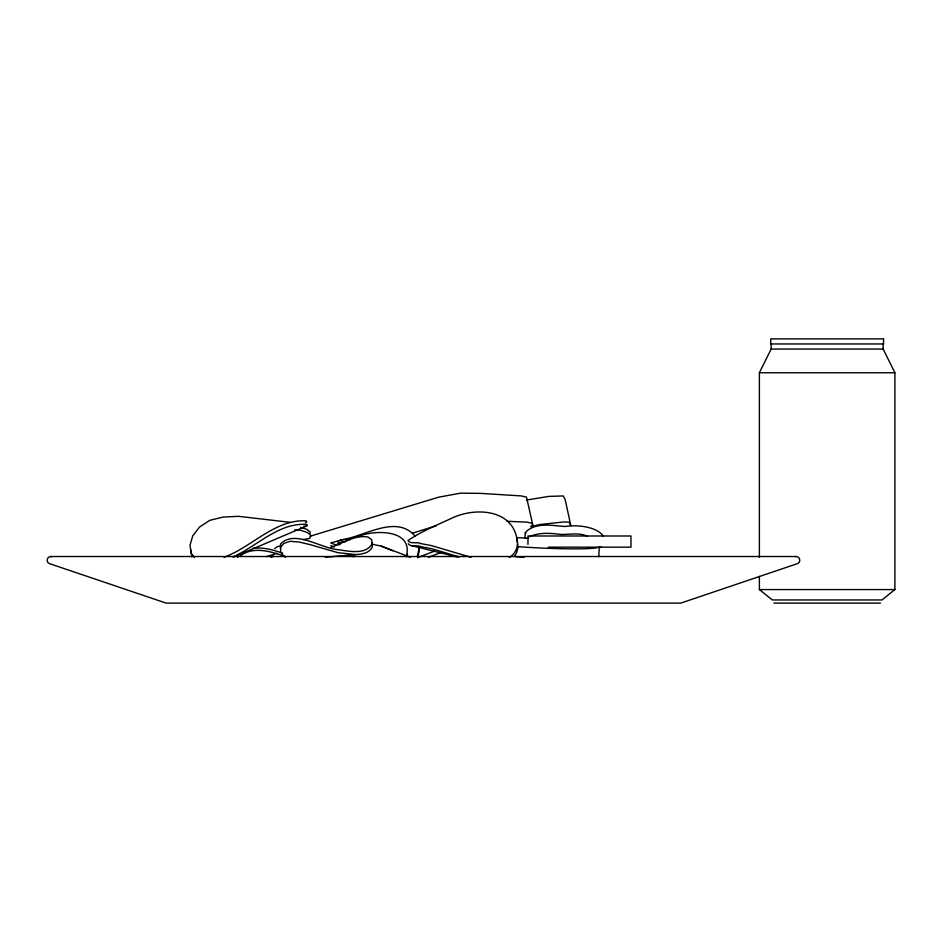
<?xml version="1.0" encoding="UTF-8"?>
<svg xmlns="http://www.w3.org/2000/svg" width="942" height="942" viewBox="0 0 942 942"><rect width="100%" height="100%" fill="white"/><g stroke="black" fill="none" stroke-linecap="round" stroke-linejoin="round"><path stroke-width="1.41" d="M280.433 548.633L280.575 543.993C294.646 529.239 320.928 548.385 337.895 549.645C348.858 551.094 365.343 555.297 372.231 543.734L371.725 539.801L368.157 537.081C354.922 534.561 343.182 543.275 331.113 547.267M598.759 556.651L599.312 546.525M310.13 533.419L310.236 532.159L306.727 529.286L300.663 527.343M524.894 538.047L525.365 532.583L527.791 530.216C538.365 522.363 553.237 525.754 565.235 526.496C576.622 524.6 596.745 526.39 603.386 536.245M273.251 556.569L273.427 554.862M419.037 548.727L417.318 556.333M417.73 557.77L419.131 551.4L418.66 548.633M406.449 555.957C413.42 528.368 372.161 529.498 355.982 537.387M406.544 556.793L407.521 554.132M237.596 557.346L238.35 555.544M759.393 557.346L759.393 372.761L771.145 349.046L771.145 343.96M514.403 556.381C516.887 553.025 518.512 548.244 517.594 544.064M509.222 557.593C515.356 553.967 518.948 546.431 517.076 539.495M240.151 556.015C252.998 545.818 271.072 551.565 284.99 556.392M274.652 548.715L277.054 546.678L280.857 546.019M883.149 343.96L883.149 349.046L894.9 372.761L894.9 589.574L881.995 599.948L772.299 599.948L759.393 589.574L759.393 576.386M529.663 536.669C538.895 532.265 550.458 533.078 560.525 534.408C569.227 534.715 578.729 532.277 587.537 536.281M310.036 536.257L438.513 497.211L460.556 493.149L480.526 493.373L521.362 495.928L526.531 497.164L532.701 524.753L530.711 526.602L540.637 524.411L563.964 521.95L568.956 522.162L570.852 525.695L565.141 499.484L563.245 495.951L548.703 496.41L526.413 500.072M305.443 522.645L306.703 521.927L306.103 520.832C274.84 519.254 251.985 547.043 224.031 557.24M234.358 556.734L306.115 526.201L307.375 525.483L306.774 524.4C278.726 522.504 257.166 546.101 232.992 556.993M600.113 547.643L601.208 547.067M527.073 538.424L528.015 537.941M271.049 557.37L273.404 556.251M434.674 551.105L418.448 557.252M428.398 557.311L440.986 552.471M266.433 556.64L276.866 553.343M343.7 539.519L330.724 542.933L335.729 544.841M436.205 525.824L412.514 533.16M252.821 548.35C262.959 547.043 273.215 549.81 282.671 553.248M344.866 539.165C366.768 534.985 397.041 514.827 415.045 536.151M50.703 556.522C46.923 556.416 45.734 562.162 49.255 563.552L166.157 603.115L680.783 603.115L797.697 563.552C801.206 562.162 800.017 556.416 796.237 556.522L50.703 556.522L51.598 556.616M325.237 557.205L355.758 554.591C361.799 554.214 369.711 553.178 372.361 546.784L371.855 542.851M795.342 556.616L796.237 556.522M345.961 541.603L341.51 541.944L337.389 543.899L337.942 544.688L340.038 544.606M303.136 539.566L309.647 538.459L310.978 535.456L307.469 532.583L300.31 530.158L294.775 529.84M408.227 543.746C410.653 547.502 417.483 544.641 421.062 546.69L431.813 548.739L459.284 556.946M303.783 526.248L306.115 526.201M771.145 349.046L883.149 349.046M759.393 372.761L894.9 372.761M548.291 547.161L630.975 547.161L630.975 535.986L527.979 535.986L527.979 544.37M759.393 589.574L894.9 589.574M773.829 603.115L880.464 603.115M507.079 521.291L527.073 522.139L532.242 523.375L532.701 524.753M355.758 554.591L338.013 552.695L309.788 544.535L299.061 542.05L290.254 541.297L284.001 543.334L280.704 547.043L280.563 551.682L283.53 555.851L285.603 557.193M372.443 544.276L381.322 546.136L392.79 550.787M290.254 522.327L238.479 516.322L223.124 517.052L209.748 520.337L199.469 527.12L192.78 535.774L190.037 545.147L191.179 553.354L194.476 557.452M350.177 539.636L341.97 539.589L338.861 540.661L337.837 541.544L338.402 542.333M471.024 557.299L431.53 545.63L420.78 543.581C417.2 541.532 410.371 544.394 407.945 540.637C421.192 531.476 436.617 525.259 451.277 518.43C475.557 506.502 514.944 509.21 517.358 542.616M411.348 545.606L457.541 557.052M334.257 547.031L330.83 545.606M381.322 546.136L410.241 557.217M351.496 554.544L352.485 555.109M525.365 532.583L525.801 533.525M190.908 550.128L191.85 556.91M353.497 554.838L353.509 556.899M597.487 547.62A67.753 4.58 3.2 0 1 517.382 546.631M516.687 537.635A67.753 4.58 3.2 0 1 528.403 538.176M524.117 557.24A67.753 4.58 3.2 0 1 515.392 556.651M883.572 338.885L770.721 338.885L770.721 343.96L883.572 343.96L883.572 338.885"/></g></svg>
